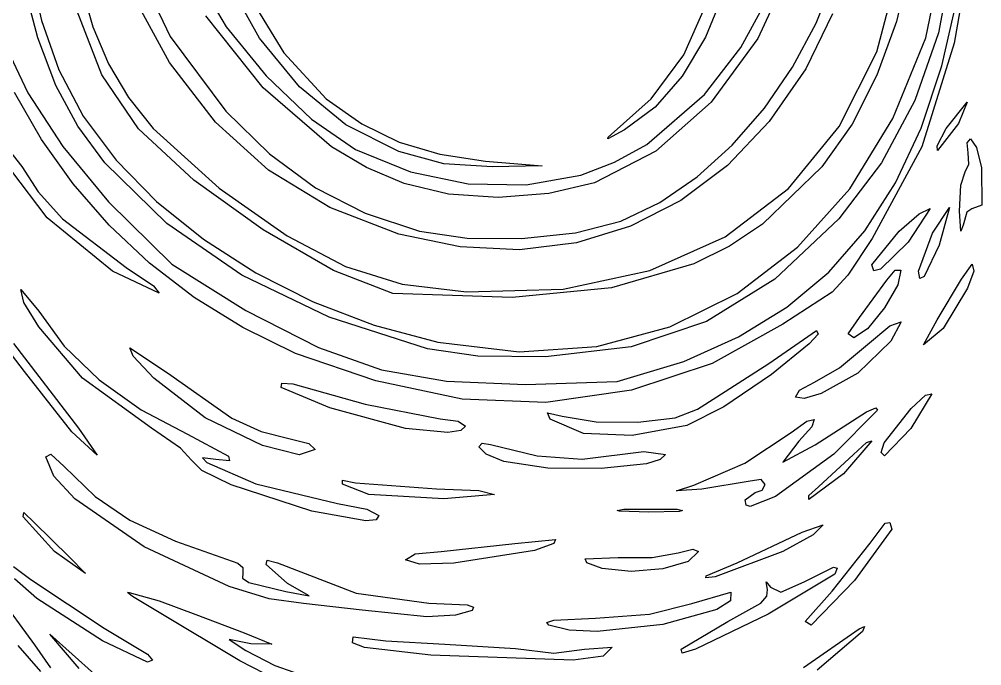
# Model space of a CAD drawing. Extents: x -2 to 143, y -75 to 57.
# Drawn here: x 113.93 to 142.53, y 9.57 to 28.78 of the extents above; entities that cross this region are included whole.
import ezdxf

# ---------------------------------------------------------------- set-up
doc = ezdxf.new("R2010")
doc.units = 0

msp = doc.modelspace()

# ---------------------------------------------------------------- linework, layer by layer
at = {"layer": 'Layer 1'}
for p, q in [((142.22109, 30.890186), (141.709878, 28.062828)), ((114.214136, 30.390492), (114.598381, 28.738394)), ((117.319265, 30.576618), (118.415426, 28.262139)), ((136.902225, 30.40428), (135.87652, 28.201287)), ((139.411663, 27.810665), (140.100973, 30.398015)), ((140.40527, 30.407268), (139.998703, 28.711687)), ((141.66024, 30.498529), (141.246532, 28.374322)), ((114.489431, 28.221684), (114.03887, 29.911854)), ((115.767399, 29.79352), (116.120434, 28.554524)), ((119.245905, 29.972194), (120.078418, 28.555078)), ((121.07311, 28.2155), (120.089545, 29.989836)), ((137.61305, 28.657414), (138.151045, 30.022403)), ((140.87416, 28.228512), (141.205309, 29.818442)), ((120.716349, 29.559329), (121.797284, 27.776643)), ((134.902255, 29.641493), (134.323605, 28.246848)), ((141.34822, 27.395782), (141.83078, 29.483476)), ((116.388154, 27.126942), (115.588129, 29.197652)), ((118.400915, 27.491402), (117.447357, 29.233141)), ((133.679979, 27.718744), (134.32852, 29.173621)), ((135.375024, 27.932993), (136.198723, 29.446602)), ((138.096496, 28.939569), (137.305375, 27.303242)), ((114.598381, 28.738394), (115.10746, 27.272682)), ((121.185585, 26.7405), (119.476724, 28.874359)), ((136.912539, 27.350667), (137.61305, 28.657414)), ((139.998703, 28.711687), (139.420639, 27.112785)), ((116.120434, 28.554524), (116.584936, 27.451409)), ((120.078418, 28.555078), (121.265685, 27.097724)), ((141.246532, 28.374322), (140.54349, 26.365667)), ((113.396422, 28.266873), (114.183714, 26.588379)), ((115.021871, 26.810949), (114.489431, 28.221684)), ((118.415426, 28.262139), (120.074875, 26.047543)), ((122.255955, 26.765149), (121.07311, 28.2155)), ((134.323605, 28.246848), (133.63221, 27.087653)), ((135.87652, 28.201287), (134.493366, 26.316407)), ((139.896442, 25.823103), (140.87416, 28.228512)), ((141.709878, 28.062828), (140.7506, 24.984456)), ((121.797284, 27.776643), (123.055035, 26.41422)), ((134.299805, 26.536494), (135.375024, 27.932993)), ((138.300514, 25.585974), (139.411663, 27.810665)), ((119.759914, 25.721795), (118.400915, 27.491402)), ((132.711531, 26.409797), (133.679979, 27.718744)), ((115.10746, 27.272682), (115.833812, 25.898628)), ((116.584936, 27.451409), (117.176918, 26.452308)), ((136.073546, 26.133195), (136.912539, 27.350667)), ((137.305375, 27.303242), (136.216322, 25.739462)), ((140.733248, 25.543824), (141.34822, 27.395782)), ((117.47546, 25.5185), (116.388154, 27.126942)), ((121.265685, 27.097724), (122.612867, 25.811078)), ((133.63221, 27.087653), (132.830385, 26.16713)), ((139.420639, 27.112785), (138.679683, 25.657339)), ((114.591127, 25.203959), (113.789807, 26.59971)), ((115.672093, 25.600066), (115.021871, 26.810949)), ((123.208376, 24.985066), (121.185585, 26.7405)), ((123.635818, 25.641057), (122.255955, 26.765149)), ((114.183714, 26.588379), (115.224759, 24.990807)), ((117.176918, 26.452308), (117.912393, 25.525358)), ((123.055035, 26.41422), (124.111317, 25.670053)), ((131.436475, 25.269511), (132.711531, 26.409797)), ((132.57805, 25.058105), (134.299805, 26.536494)), ((134.493366, 26.316407), (132.846919, 24.853685)), ((140.54349, 26.365667), (139.555684, 24.509608)), ((141.47672, 25.524836), (142.09981, 26.315143)), ((142.09981, 26.315143), (141.846241, 25.677568)), ((120.074875, 26.047543), (121.371416, 24.774796)), ((132.830385, 26.16713), (131.920445, 25.488503)), ((135.120102, 25.03603), (136.073546, 26.133195)), ((115.833812, 25.898628), (116.811003, 24.587869)), ((122.612867, 25.811078), (123.925125, 24.906084)), ((138.61284, 23.739837), (139.896442, 25.823103)), ((116.476, 24.509454), (115.672093, 25.600066)), ((119.123423, 23.997105), (117.47546, 25.5185)), ((117.912393, 25.525358), (119.87788, 23.76045)), ((121.342401, 24.286525), (119.759914, 25.721795)), ((125.210435, 24.845496), (123.635818, 25.641057)), ((124.111317, 25.670053), (125.218281, 25.12684)), ((131.920445, 25.488503), (131.42076, 25.217577)), ((136.216322, 25.739462), (134.974461, 24.43394)), ((136.790577, 23.746161), (138.300514, 25.585974)), ((138.679683, 25.657339), (137.78444, 24.392128)), ((139.975525, 23.913803), (140.733248, 25.543824)), ((141.211135, 25.009706), (141.47672, 25.52484)), ((141.846241, 25.677568), (141.22014, 24.877183)), ((141.47672, 25.52484), (141.47672, 25.524836)), ((115.530201, 23.886459), (114.591127, 25.203959)), ((131.42076, 25.217577), (131.436505, 25.269506)), ((131.436505, 25.269506), (131.436475, 25.269511)), ((142.102525, 25.099565), (142.204075, 25.222812)), ((142.204075, 25.222812), (142.380279, 24.961074)), ((113.53001, 25.00394), (114.01352, 24.401699)), ((115.224759, 24.990807), (116.58723, 23.3529)), ((124.254761, 24.368909), (123.208376, 24.985066)), ((123.925125, 24.906084), (125.554695, 24.243554)), ((125.218281, 25.12684), (126.426962, 24.764624)), ((131.623326, 24.527822), (132.57805, 25.058105)), ((134.076237, 24.090206), (135.120102, 25.03603)), ((140.7506, 24.984456), (139.279424, 22.263005)), ((141.22014, 24.877183), (141.211135, 25.009706)), ((142.130575, 24.803249), (142.102525, 25.099565)), ((142.380279, 24.961074), (142.525095, 24.360967)), ((121.371416, 24.774796), (122.738254, 23.770903)), ((125.210435, 24.845488), (125.210435, 24.845496)), ((126.546285, 24.476706), (125.210435, 24.845488)), ((126.426962, 24.764624), (127.788395, 24.56345)), ((132.846919, 24.853685), (131.031335, 23.91716)), ((142.155076, 24.465556), (142.130575, 24.803249)), ((114.01352, 24.401699), (114.494743, 23.64336)), ((118.31562, 22.705265), (116.476, 24.509454)), ((116.811003, 24.587869), (118.010995, 23.360547)), ((125.373615, 23.89372), (124.254761, 24.368909)), ((127.986295, 24.387211), (126.546285, 24.476706)), ((127.788395, 24.56345), (129.470515, 24.416251)), ((129.470515, 24.416251), (127.986295, 24.387211)), ((130.620525, 24.146224), (131.623326, 24.527822)), ((134.974461, 24.43394), (133.59589, 23.393217)), ((137.78444, 24.392128), (136.021412, 22.691083)), ((139.555684, 24.509608), (138.28768, 22.84319)), ((142.044975, 24.242832), (142.155076, 24.465556)), ((142.525095, 24.360967), (142.534145, 23.256302)), ((114.76115, 22.87846), (113.681578, 24.303236)), ((123.157855, 23.178495), (121.342401, 24.286525)), ((125.554695, 24.243554), (127.275562, 23.889053)), ((128.995061, 23.853097), (130.620525, 24.146205)), ((130.620525, 24.146205), (130.620525, 24.146224)), ((132.965985, 23.326755), (134.076237, 24.090206)), ((141.908234, 23.841583), (142.044975, 24.242832)), ((116.60284, 22.65787), (115.530201, 23.886459)), ((121.179596, 22.514668), (119.123423, 23.997105)), ((119.87788, 23.76045), (121.893628, 22.341762)), ((122.738254, 23.770903), (124.210607, 23.014023)), ((126.686996, 23.582225), (125.373615, 23.89372)), ((125.373615, 23.89372), (125.373615, 23.89372)), ((127.275562, 23.889053), (128.995061, 23.853097)), ((131.031335, 23.91716), (129.664686, 23.594561)), ((134.904905, 22.313442), (136.790577, 23.746161)), ((137.056995, 21.9997), (138.61284, 23.739837)), ((139.06471, 22.491916), (139.975525, 23.913803)), ((141.868685, 23.074672), (141.908234, 23.841583)), ((114.494743, 23.64336), (115.213526, 22.848612)), ((128.166963, 23.482711), (126.686996, 23.582225)), ((129.664686, 23.594561), (128.166963, 23.482711)), ((116.58723, 23.3529), (118.469794, 21.497074)), ((118.010995, 23.360547), (119.405748, 22.236808)), ((125.215755, 22.390612), (123.157855, 23.178495)), ((131.813375, 22.77671), (132.965985, 23.326755)), ((133.59589, 23.393217), (132.096705, 22.623835)), ((141.069861, 22.417129), (141.57278, 23.18189)), ((141.57278, 23.18189), (141.27326, 22.06568)), ((142.534145, 23.256302), (142.234595, 23.142478)), ((124.210607, 23.014023), (125.823695, 22.482313)), ((140.082826, 22.479362), (140.673228, 22.997312)), ((141.002685, 23.155387), (140.351235, 22.152877)), ((140.673228, 22.997312), (141.002685, 23.155387)), ((141.868665, 23.074664), (141.868685, 23.074672)), ((141.912236, 22.475535), (141.868665, 23.074664)), ((142.089692, 23.046957), (141.981075, 22.653307)), ((142.234595, 23.142478), (142.089692, 23.046957)), ((116.70651, 21.2947), (114.76115, 22.87846)), ((115.213526, 22.848612), (117.10963, 21.396569)), ((117.804852, 21.528857), (116.60284, 22.65787)), ((120.548546, 21.169723), (118.31562, 22.705265)), ((130.459544, 22.430761), (131.813375, 22.776717)), ((132.096705, 22.623835), (130.493004, 22.132334)), ((131.813375, 22.776717), (131.813375, 22.77671)), ((136.021412, 22.691083), (135.040863, 22.037758)), ((138.28768, 22.84319), (136.38069, 21.047576)), ((141.981075, 22.653307), (141.912236, 22.475535)), ((123.272162, 21.311847), (121.179596, 22.514668)), ((121.893628, 22.341762), (123.622883, 21.425492)), ((125.215775, 22.390532), (125.215755, 22.390612)), ((127.036442, 22.009141), (125.215775, 22.390532)), ((125.823695, 22.482313), (127.239761, 22.272503)), ((128.860025, 22.259004), (130.459544, 22.430761)), ((132.666548, 21.310032), (134.904905, 22.313442)), ((137.990462, 21.264361), (139.06471, 22.491916)), ((139.266355, 21.474427), (140.082826, 22.479362)), ((140.65191, 21.28972), (141.069861, 22.417129)), ((119.405748, 22.236808), (120.96722, 21.236795)), ((127.239761, 22.272503), (128.860025, 22.259004)), ((130.493004, 22.132334), (128.800884, 21.925255)), ((135.040863, 22.037758), (133.975373, 21.507904)), ((139.279424, 22.263005), (138.557526, 21.17478)), ((140.351235, 22.152877), (139.525453, 21.348631)), ((141.27326, 22.06568), (140.818139, 21.135352)), ((128.800884, 21.925255), (127.036442, 22.009141)), ((135.262548, 20.623682), (137.056995, 21.9997)), ((119.132048, 20.510081), (117.804852, 21.528857)), ((118.469794, 21.497074), (120.6645, 20.11719)), ((133.975373, 21.507904), (131.532812, 20.794633)), ((139.266355, 21.474425), (139.266355, 21.474427)), ((139.329614, 21.298116), (139.266355, 21.474425)), ((141.93388, 21.047539), (142.25327, 21.499923)), ((142.25327, 21.499923), (142.294775, 21.291474)), ((118.09178, 20.632947), (116.70651, 21.294705)), ((116.70651, 21.294705), (116.70651, 21.2947)), ((117.10963, 21.396569), (117.925718, 20.857676)), ((123.141137, 19.922231), (120.548546, 21.169723)), ((120.96722, 21.236795), (122.667373, 20.380652)), ((125.0293, 20.6293), (123.272162, 21.311847)), ((123.622883, 21.425492), (125.316164, 20.906592)), ((130.098559, 20.75815), (132.666548, 21.310032)), ((136.742442, 20.217338), (137.990462, 21.264361)), ((138.557526, 21.17478), (138.09114, 20.668106)), ((139.525453, 21.348631), (139.329614, 21.298116)), ((139.71014, 21.023269), (139.960703, 21.32161)), ((139.960703, 21.32161), (140.13268, 21.324374)), ((140.13268, 21.324374), (140.040964, 20.879609)), ((140.65191, 21.289716), (140.65191, 21.28972)), ((140.694829, 21.071848), (140.65191, 21.289716)), ((142.294775, 21.291474), (142.11046, 20.784374)), ((125.316164, 20.906592), (127.22399, 20.68001)), ((136.38069, 21.047576), (134.353059, 19.793875)), ((138.90219, 19.912199), (139.71014, 21.023269)), ((140.040964, 20.879609), (139.642408, 20.201601)), ((140.818139, 21.135352), (140.694829, 21.071848)), ((141.20741, 19.843059), (141.93388, 21.047539)), ((114.073452, 20.358279), (113.98275, 20.748894)), ((113.98275, 20.748894), (114.51448, 20.103252)), ((117.925718, 20.857676), (118.09178, 20.632947)), ((128.58022, 20.503308), (125.02926, 20.629336)), ((125.02926, 20.629336), (125.0293, 20.6293)), ((127.22399, 20.68001), (130.098559, 20.75815)), ((131.532812, 20.794633), (128.58022, 20.503308)), ((133.263139, 19.63277), (135.262548, 20.623682)), ((138.09114, 20.668106), (136.62396, 19.712684)), ((142.11046, 20.784374), (141.38562, 19.583703)), ((114.08885, 18.303905), (112.390266, 20.530494)), ((114.511995, 19.636838), (114.073452, 20.358279)), ((120.580238, 19.612204), (119.132048, 20.510081)), ((122.667373, 20.380652), (124.478166, 19.688523)), ((114.51448, 20.103252), (115.266011, 19.062129)), ((120.6645, 20.11719), (122.82096, 19.026242)), ((135.310308, 19.337043), (136.742442, 20.217338)), ((139.642408, 20.201601), (139.13917, 19.581378)), ((126.05975, 18.982194), (123.141137, 19.922231)), ((134.353059, 19.793875), (132.113319, 19.039036)), ((138.563306, 19.427321), (138.90219, 19.912205)), ((138.90219, 19.912205), (138.90219, 19.912199)), ((139.798689, 19.664991), (140.13599, 19.78618)), ((140.13599, 19.78618), (139.830255, 19.206561)), ((140.8039, 19.104962), (141.20741, 19.843059)), ((141.20741, 19.843059), (141.20741, 19.843059)), ((115.80735, 18.106864), (114.511995, 19.636838)), ((122.14523, 18.84589), (120.580238, 19.612204)), ((124.478166, 19.688523), (126.37156, 19.180552)), ((131.092412, 19.047952), (133.263139, 19.63277)), ((136.62396, 19.712684), (134.527015, 18.545616)), ((136.20973, 18.543493), (137.62217, 19.528979)), ((137.62217, 19.528979), (137.668245, 19.419224)), ((139.13917, 19.581378), (138.73341, 19.309964)), ((139.13687, 19.106569), (139.798689, 19.664991)), ((141.38562, 19.583703), (140.8039, 19.104962)), ((126.37156, 19.180552), (128.784005, 18.890217)), ((133.68372, 18.609676), (135.310308, 19.337043)), ((137.668245, 19.419224), (137.410505, 19.12742)), ((138.73341, 19.309964), (138.563306, 19.427321)), ((139.830255, 19.206561), (138.85582, 18.26348)), ((113.75873, 19.14412), (115.69042, 16.62727)), ((115.266011, 19.062129), (116.306715, 18.060766)), ((117.321209, 18.761583), (117.214378, 19.016513)), ((117.214378, 19.016513), (118.33385, 18.270898)), ((122.82096, 19.026242), (124.692709, 18.358163)), ((126.0598, 18.982162), (126.05975, 18.982194)), ((127.559431, 18.766668), (126.0598, 18.982162)), ((128.784005, 18.890217), (131.092412, 19.047952)), ((132.113319, 19.039036), (129.57, 18.74001)), ((137.410505, 19.12742), (136.289709, 18.222435)), ((138.307146, 18.419571), (139.13687, 19.106569)), ((117.93362, 18.112402), (117.321209, 18.761583)), ((124.529129, 18.035091), (122.14523, 18.84589)), ((129.57, 18.74001), (127.559431, 18.766668)), ((131.696715, 18.014301), (133.68372, 18.609676)), ((124.692709, 18.358163), (126.628259, 18.020927)), ((134.527015, 18.545616), (132.121256, 17.758275)), ((134.66542, 17.558007), (136.20973, 18.543493)), ((137.56617, 17.989249), (138.307146, 18.419571)), ((115.4997, 16.517765), (114.08885, 18.303905)), ((117.85806, 16.624074), (115.80735, 18.106864)), ((116.306715, 18.060766), (117.556272, 17.165676)), ((119.459545, 16.927978), (117.93362, 18.112402)), ((118.33385, 18.270898), (120.251181, 16.919884)), ((127.0962, 17.48909), (124.529129, 18.035091)), ((126.628259, 18.020927), (128.97612, 17.92251)), ((136.289709, 18.222435), (134.87203, 17.263565)), ((138.85582, 18.26348), (137.75797, 17.650378)), ((121.71979, 17.835789), (121.731615, 17.962552)), ((123.16168, 17.232127), (121.71979, 17.835789)), ((121.731615, 17.962552), (122.067175, 17.939136)), ((122.067175, 17.939136), (124.21294, 17.342069)), ((128.97612, 17.92251), (131.696715, 18.014301)), ((132.121256, 17.758275), (129.584887, 17.392249)), ((136.99975, 17.54232), (137.120221, 17.755854)), ((137.120221, 17.755854), (137.56617, 17.989249)), ((129.584887, 17.392249), (127.09611, 17.489124)), ((127.09611, 17.489124), (127.0962, 17.48909)), ((134.08253, 17.190874), (134.66542, 17.558007)), ((136.99975, 17.542317), (136.99975, 17.54232)), ((137.258182, 17.502824), (136.99975, 17.542317)), ((137.75797, 17.650378), (137.258182, 17.502824)), ((141.04746, 17.648872), (140.429767, 16.615266)), ((140.439629, 17.213831), (140.863563, 17.604284)), ((140.863563, 17.604284), (141.04746, 17.648872)), ((117.556272, 17.165676), (118.93436, 16.443372)), ((125.41369, 16.615799), (123.16168, 17.232127)), ((124.21294, 17.342069), (126.43926, 16.90101)), ((133.4272, 16.935841), (134.08253, 17.190874)), ((134.87203, 17.263565), (133.76972, 16.700349)), ((139.43672, 17.162409), (138.13801, 15.856491)), ((139.108226, 17.107415), (139.391364, 17.233601)), ((139.391364, 17.233601), (139.43672, 17.162409)), ((139.6382, 16.189272), (140.439629, 17.213831)), ((121.1589, 16.113092), (119.459545, 16.927978)), ((120.251181, 16.919884), (121.118302, 16.530415)), ((126.43926, 16.90101), (126.972834, 16.836679)), ((129.70787, 16.896621), (129.63493, 17.083106)), ((129.63493, 17.083106), (130.06425, 16.984041)), ((130.69734, 16.468331), (129.70787, 16.896621)), ((130.06425, 16.984041), (131.075581, 16.814796)), ((132.310724, 16.804606), (133.4272, 16.935841)), ((137.335062, 16.833493), (137.551331, 16.87815)), ((137.551331, 16.87815), (137.483368, 16.665785)), ((137.58421, 16.126209), (139.108226, 17.107415)), ((115.69042, 16.62727), (116.251392, 15.825081)), ((118.723558, 16.028967), (117.85806, 16.624074)), ((125.41369, 16.615793), (125.41369, 16.615799)), ((126.664248, 16.499973), (125.41369, 16.615793)), ((126.972834, 16.836679), (127.19476, 16.682013)), ((127.19476, 16.682013), (127.051476, 16.554949)), ((131.075581, 16.814796), (132.310724, 16.804606)), ((133.76972, 16.700349), (132.148547, 16.403269)), ((136.86879, 16.493105), (137.335062, 16.833493)), ((137.483368, 16.665785), (137.09694, 16.235107)), ((140.429767, 16.615266), (139.64082, 15.806022)), ((115.49973, 16.517771), (115.4997, 16.517765)), ((116.251392, 15.825081), (115.49973, 16.517771)), ((118.93436, 16.443372), (120.146536, 15.790473)), ((121.118302, 16.530415), (121.94529, 16.320348)), ((121.94529, 16.320348), (122.540294, 16.169583)), ((127.051476, 16.554949), (126.664248, 16.499973)), ((132.148547, 16.403269), (130.69734, 16.468331)), ((130.69734, 16.468331), (130.69734, 16.468331)), ((135.490597, 15.583917), (136.86879, 16.493105)), ((119.04817, 15.66937), (118.723558, 16.028967)), ((122.247955, 15.833572), (121.1589, 16.113092)), ((121.1589, 16.113092), (121.1589, 16.113092)), ((122.540294, 16.169583), (122.72582, 15.995946)), ((127.59059, 16.070245), (127.692102, 16.181932)), ((127.808585, 15.850322), (127.59059, 16.070245)), ((127.692102, 16.181932), (127.93691, 16.139775)), ((127.93691, 16.139775), (129.327224, 15.806278)), ((137.09694, 16.235107), (136.624299, 15.614215)), ((136.624299, 15.614215), (137.58421, 16.126209)), ((139.26637, 16.244217), (138.430801, 15.27233)), ((138.72216, 15.841686), (139.106506, 16.202321)), ((139.106506, 16.202321), (139.26637, 16.244217)), ((139.549335, 15.906333), (139.63782, 16.189267)), ((139.63782, 16.189267), (139.6382, 16.189272)), ((114.72732, 15.769352), (114.866987, 15.848913)), ((114.957222, 15.198362), (114.72732, 15.769352)), ((114.866987, 15.848913), (115.27154, 15.481207)), ((119.7737, 15.694812), (119.380665, 15.743575)), ((119.380665, 15.743575), (119.502209, 15.606207)), ((120.146536, 15.790473), (120.183755, 15.650237)), ((122.72582, 15.995946), (122.247955, 15.833572)), ((128.3327, 15.631454), (127.808585, 15.850322)), ((129.327224, 15.806278), (130.65696, 15.700119)), ((130.65696, 15.700119), (132.494998, 15.932745)), ((132.494998, 15.932745), (133.13167, 15.844108)), ((133.13167, 15.844108), (132.97951, 15.691128)), ((138.13801, 15.856491), (136.40514, 14.591259)), ((137.6832, 14.884534), (138.72216, 15.841686)), ((139.64082, 15.806022), (139.549335, 15.906333)), ((115.27154, 15.481207), (116.184914, 14.593377)), ((119.354638, 15.367008), (119.04817, 15.66937)), ((119.502209, 15.606207), (120.96108, 14.972565)), ((120.183755, 15.650237), (119.7737, 15.694812)), ((129.638435, 15.438621), (128.3327, 15.631454)), ((128.3327, 15.631454), (128.3327, 15.631454)), ((132.56713, 15.568399), (131.226315, 15.42542)), ((132.97951, 15.691128), (132.56713, 15.568399)), ((133.97568, 14.932575), (135.490597, 15.583917)), ((115.583895, 14.527324), (114.957222, 15.198362)), ((120.228206, 14.941687), (119.354638, 15.367008)), ((131.226315, 15.42542), (129.638435, 15.438621)), ((138.430801, 15.27233), (137.40021, 14.503507)), ((122.62826, 14.16322), (120.228206, 14.941687)), ((120.96108, 14.972565), (123.3853, 14.383264)), ((123.53361, 14.962365), (123.534646, 15.080093)), ((124.3252, 14.651186), (123.53361, 14.962365)), ((123.534646, 15.080093), (123.92941, 15.000265)), ((123.92941, 15.000265), (126.33475, 14.820522)), ((133.466214, 14.762188), (133.97568, 14.932575)), ((135.65472, 15.048832), (134.21998, 14.80956)), ((135.981429, 15.09471), (135.65472, 15.048832)), ((136.09999, 14.955562), (135.981429, 15.09471)), ((136.012791, 14.782856), (136.09999, 14.955562)), ((137.395999, 14.620165), (137.6832, 14.884531)), ((137.6832, 14.884531), (137.6832, 14.884534)), ((116.184914, 14.593377), (117.221385, 13.889728)), ((124.3252, 14.651174), (124.3252, 14.651186)), ((126.552349, 14.527807), (124.3252, 14.651174)), ((126.33475, 14.820522), (127.587281, 14.772275)), ((128.05466, 14.656274), (126.552349, 14.527807)), ((127.587281, 14.772275), (128.05466, 14.656274)), ((134.21998, 14.80956), (133.466214, 14.762188)), ((135.5063, 14.492026), (135.80314, 14.711023)), ((136.40514, 14.591259), (135.649701, 14.292435)), ((135.80314, 14.711023), (136.012791, 14.782856)), ((137.40021, 14.503507), (137.395999, 14.620165)), ((117.649344, 13.100346), (115.583895, 14.527324)), ((123.3853, 14.383264), (124.258826, 14.21701)), ((135.531987, 14.333296), (135.5063, 14.492029)), ((135.5063, 14.492029), (135.5063, 14.492026)), ((135.649701, 14.292435), (135.531987, 14.333296)), ((114.04672, 13.988865), (114.07318, 14.117355)), ((114.07318, 14.117355), (114.3727, 13.821339)), ((122.62826, 14.163218), (122.62826, 14.16322)), ((124.231715, 13.870038), (122.62826, 14.163218)), ((124.258826, 14.21701), (124.62215, 14.032506)), ((124.62215, 14.032506), (124.538046, 13.896972)), ((131.696324, 14.181853), (131.9, 14.214615)), ((131.767365, 14.154816), (131.696324, 14.181853)), ((132.63688, 14.129055), (131.767365, 14.154816)), ((131.9, 14.214665), (133.48317, 14.213165)), ((131.9, 14.214615), (131.9, 14.214665)), ((133.538551, 14.153162), (132.63688, 14.129055)), ((133.48317, 14.213165), (133.64437, 14.180057)), ((133.64437, 14.180057), (133.538551, 14.153162)), ((114.98457, 12.961465), (114.04672, 13.988865)), ((114.3727, 13.821339), (115.41998, 12.800869)), ((117.221385, 13.889728), (118.572391, 13.263639)), ((124.538046, 13.896972), (124.231715, 13.870038)), ((137.19993, 13.535002), (137.81958, 13.757164)), ((137.81958, 13.757164), (137.523018, 13.452084)), ((139.21565, 13.208779), (139.661667, 13.801374)), ((139.661667, 13.801374), (139.80605, 13.819832)), ((139.80605, 13.819832), (139.86044, 13.628596)), ((135.26427, 12.625416), (137.19993, 13.535002)), ((137.523018, 13.452084), (136.625183, 12.964826)), ((139.86044, 13.628596), (138.747898, 12.09685)), ((118.572391, 13.263639), (120.42937, 12.608487)), ((126.46583, 12.959075), (128.66205, 13.193135)), ((128.66205, 13.193135), (129.871905, 13.313952)), ((129.818308, 13.196244), (129.24321, 12.988795)), ((129.871905, 13.313952), (129.818308, 13.196244)), ((138.08455, 11.785869), (139.21565, 13.208779)), ((114.98457, 12.96146), (114.98457, 12.961465)), ((115.90423, 12.309018), (114.98457, 12.96146)), ((120.16725, 11.9189), (117.649344, 13.100346)), ((125.41374, 12.714349), (125.698585, 12.892818)), ((125.698585, 12.892818), (126.46583, 12.959075)), ((129.24321, 12.988795), (126.843146, 12.608608)), ((132.743673, 12.78533), (133.51696, 12.922203)), ((133.51696, 12.922203), (133.944539, 13.029473)), ((134.12116, 12.957973), (133.812242, 12.658576)), ((133.944539, 13.029473), (134.12116, 12.957973)), ((136.625183, 12.964826), (134.60751, 12.207114)), ((112.45166, 12.82084), (114.38252, 10.18611)), ((115.41998, 12.800869), (115.90423, 12.309018)), ((120.42937, 12.608487), (120.579339, 12.488781)), ((121.271656, 12.571004), (121.295111, 12.704791)), ((121.295111, 12.704791), (121.6042, 12.618364)), ((121.6042, 12.618364), (123.943982, 11.71799)), ((125.830096, 12.588051), (125.41374, 12.714349)), ((125.41374, 12.714349), (125.41374, 12.714349)), ((126.843146, 12.608608), (125.830096, 12.588051)), ((130.744624, 12.742707), (131.73295, 12.783558)), ((130.796839, 12.621203), (130.744624, 12.742707)), ((131.25167, 12.458245), (130.796839, 12.621203)), ((131.73295, 12.783558), (132.743673, 12.78533)), ((133.812242, 12.658576), (133.058254, 12.4454)), ((134.346859, 12.235548), (135.26427, 12.625413)), ((135.26427, 12.625413), (135.26427, 12.625416)), ((113.757505, 12.517371), (114.28162, 12.129473)), ((120.57492, 12.31939), (120.56787, 12.169452)), ((120.579339, 12.488781), (120.57492, 12.31939)), ((121.90104, 12.01183), (121.271656, 12.571004)), ((131.25167, 12.458242), (131.25167, 12.458245)), ((132.118346, 12.363578), (131.25167, 12.458242)), ((133.058254, 12.4454), (132.118346, 12.363578)), ((137.25261, 12.063501), (138.124846, 12.495631)), ((138.124846, 12.495631), (138.233912, 12.466304)), ((138.233912, 12.466304), (138.16756, 12.283635)), ((114.4583, 11.568416), (113.794385, 12.149905)), ((114.28162, 12.129473), (116.45847, 10.684843)), ((120.56787, 12.169452), (120.754331, 12.038139)), ((120.754331, 12.038139), (121.85157, 11.769451)), ((134.333607, 12.178495), (134.346859, 12.235548)), ((134.60751, 12.207114), (134.333607, 12.178495)), ((136.16515, 11.835093), (136.124188, 12.055577)), ((136.124188, 12.055577), (136.25235, 11.899253)), ((138.16756, 12.283635), (136.18959, 11.098355)), ((136.562355, 11.751399), (137.25261, 12.063501)), ((138.747898, 12.09685), (137.46437, 10.769156)), ((117.149268, 11.73892), (117.20145, 11.739045)), ((117.299776, 11.627487), (117.149268, 11.73892)), ((117.20145, 11.739045), (118.09198, 11.489698)), ((121.359496, 11.554779), (120.16725, 11.9189)), ((121.85157, 11.769451), (122.54421, 11.64212)), ((122.54421, 11.64212), (121.90104, 12.01183)), ((133.92145, 11.417384), (135.07917, 11.753299)), ((135.07917, 11.753299), (135.072135, 11.492651)), ((136.150725, 11.635139), (136.16515, 11.835093)), ((136.25235, 11.899253), (136.562355, 11.751399)), ((137.28779, 10.879222), (138.08455, 11.785869)), ((116.409, 10.3047), (114.4583, 11.568416)), ((118.09198, 11.148242), (117.299776, 11.627487)), ((118.09198, 11.489698), (119.18041, 11.083303)), ((122.3812, 11.413472), (121.359496, 11.554779)), ((123.943982, 11.71799), (126.10633, 11.428384)), ((135.072135, 11.492651), (134.661678, 11.232726)), ((135.970773, 11.425461), (136.150725, 11.635139)), ((124.12737, 11.219659), (122.3812, 11.413472)), ((124.12737, 11.219658), (124.12737, 11.219659)), ((126.048741, 11.02309), (124.12737, 11.219658)), ((126.10633, 11.428384), (127.237905, 11.370561)), ((127.39265, 11.207088), (126.892062, 11.067137)), ((127.237905, 11.370561), (127.432657, 11.302837)), ((127.432657, 11.302837), (127.39265, 11.207088)), ((132.661457, 11.100542), (133.92145, 11.417384)), ((134.661678, 11.232726), (133.054906, 10.792243)), ((134.99362, 10.878388), (135.970773, 11.425461)), ((120.48353, 9.715282), (118.09198, 11.148242)), ((119.18041, 11.083303), (120.61515, 10.545101)), ((126.892062, 11.067137), (126.048741, 11.02309)), ((129.607718, 10.852767), (129.81871, 10.915836)), ((129.81871, 10.915836), (131.05408, 10.979908)), ((131.05408, 10.979908), (132.661457, 11.100542)), ((133.5987, 10.062701), (134.99362, 10.878388)), ((136.18959, 11.098355), (134.031378, 10.054015)), ((137.46437, 10.769156), (137.28779, 10.879224)), ((137.28779, 10.879224), (137.28779, 10.879222)), ((116.45847, 10.684843), (117.741106, 9.904615)), ((129.6688, 10.769154), (129.607718, 10.852767)), ((130.271641, 10.619441), (129.6688, 10.769154)), ((129.6688, 10.769154), (129.6688, 10.769154)), ((131.107674, 10.586252), (130.271641, 10.619441)), ((133.054906, 10.792243), (131.107674, 10.586252)), ((137.2389, 9.511024), (138.889969, 10.666479)), ((138.98829, 10.582874), (137.648318, 9.433369)), ((138.889969, 10.666479), (139.051884, 10.729722)), ((139.051884, 10.729722), (138.98829, 10.582874)), ((115.71726, 9.483119), (114.843424, 10.498762)), ((114.843424, 10.498762), (116.16636, 9.311761)), ((116.409, 10.304699), (116.409, 10.3047)), ((117.74479, 9.674293), (116.409, 10.304699)), ((120.81305, 10.212456), (120.16989, 10.347603)), ((120.16989, 10.347603), (120.66463, 10.01464)), ((120.61515, 10.545101), (121.435866, 10.203364)), ((123.839039, 10.247351), (123.85195, 10.428298)), ((123.85195, 10.428298), (124.82493, 10.300898)), ((124.82493, 10.300898), (126.57822, 10.203628)), ((114.569771, 9.395959), (113.899, 10.1692)), ((114.38252, 10.18611), (114.864294, 9.505216)), ((120.66463, 10.01464), (121.531849, 9.568365)), ((121.435866, 10.203364), (120.81305, 10.212456)), ((124.192816, 10.10266), (123.839039, 10.247351)), ((126.1623, 9.883902), (124.192816, 10.10266)), ((126.57822, 10.203628), (128.68247, 10.078897)), ((128.68247, 10.078897), (129.820683, 9.938572)), ((129.820683, 9.938572), (130.73331, 10.055697)), ((130.73331, 10.055697), (131.54802, 10.114377)), ((131.54802, 10.114377), (131.282992, 9.852249)), ((133.630986, 9.939383), (133.59866, 10.062705)), ((133.59866, 10.062705), (133.5987, 10.062701)), ((134.031378, 10.054015), (133.630986, 9.939383)), ((117.741106, 9.904615), (117.892326, 9.728958)), ((117.892326, 9.728958), (117.74479, 9.674293)), ((130.392469, 9.730546), (126.1623, 9.883909)), ((126.1623, 9.883909), (126.1623, 9.883902)), ((131.282992, 9.852249), (130.392469, 9.730546)), ((121.607956, 9.134581), (120.48353, 9.715282)), ((121.531849, 9.568365), (122.653199, 9.177001))]:
    msp.add_line(p, q, dxfattribs=at)

doc.saveas('drawing.dxf')
